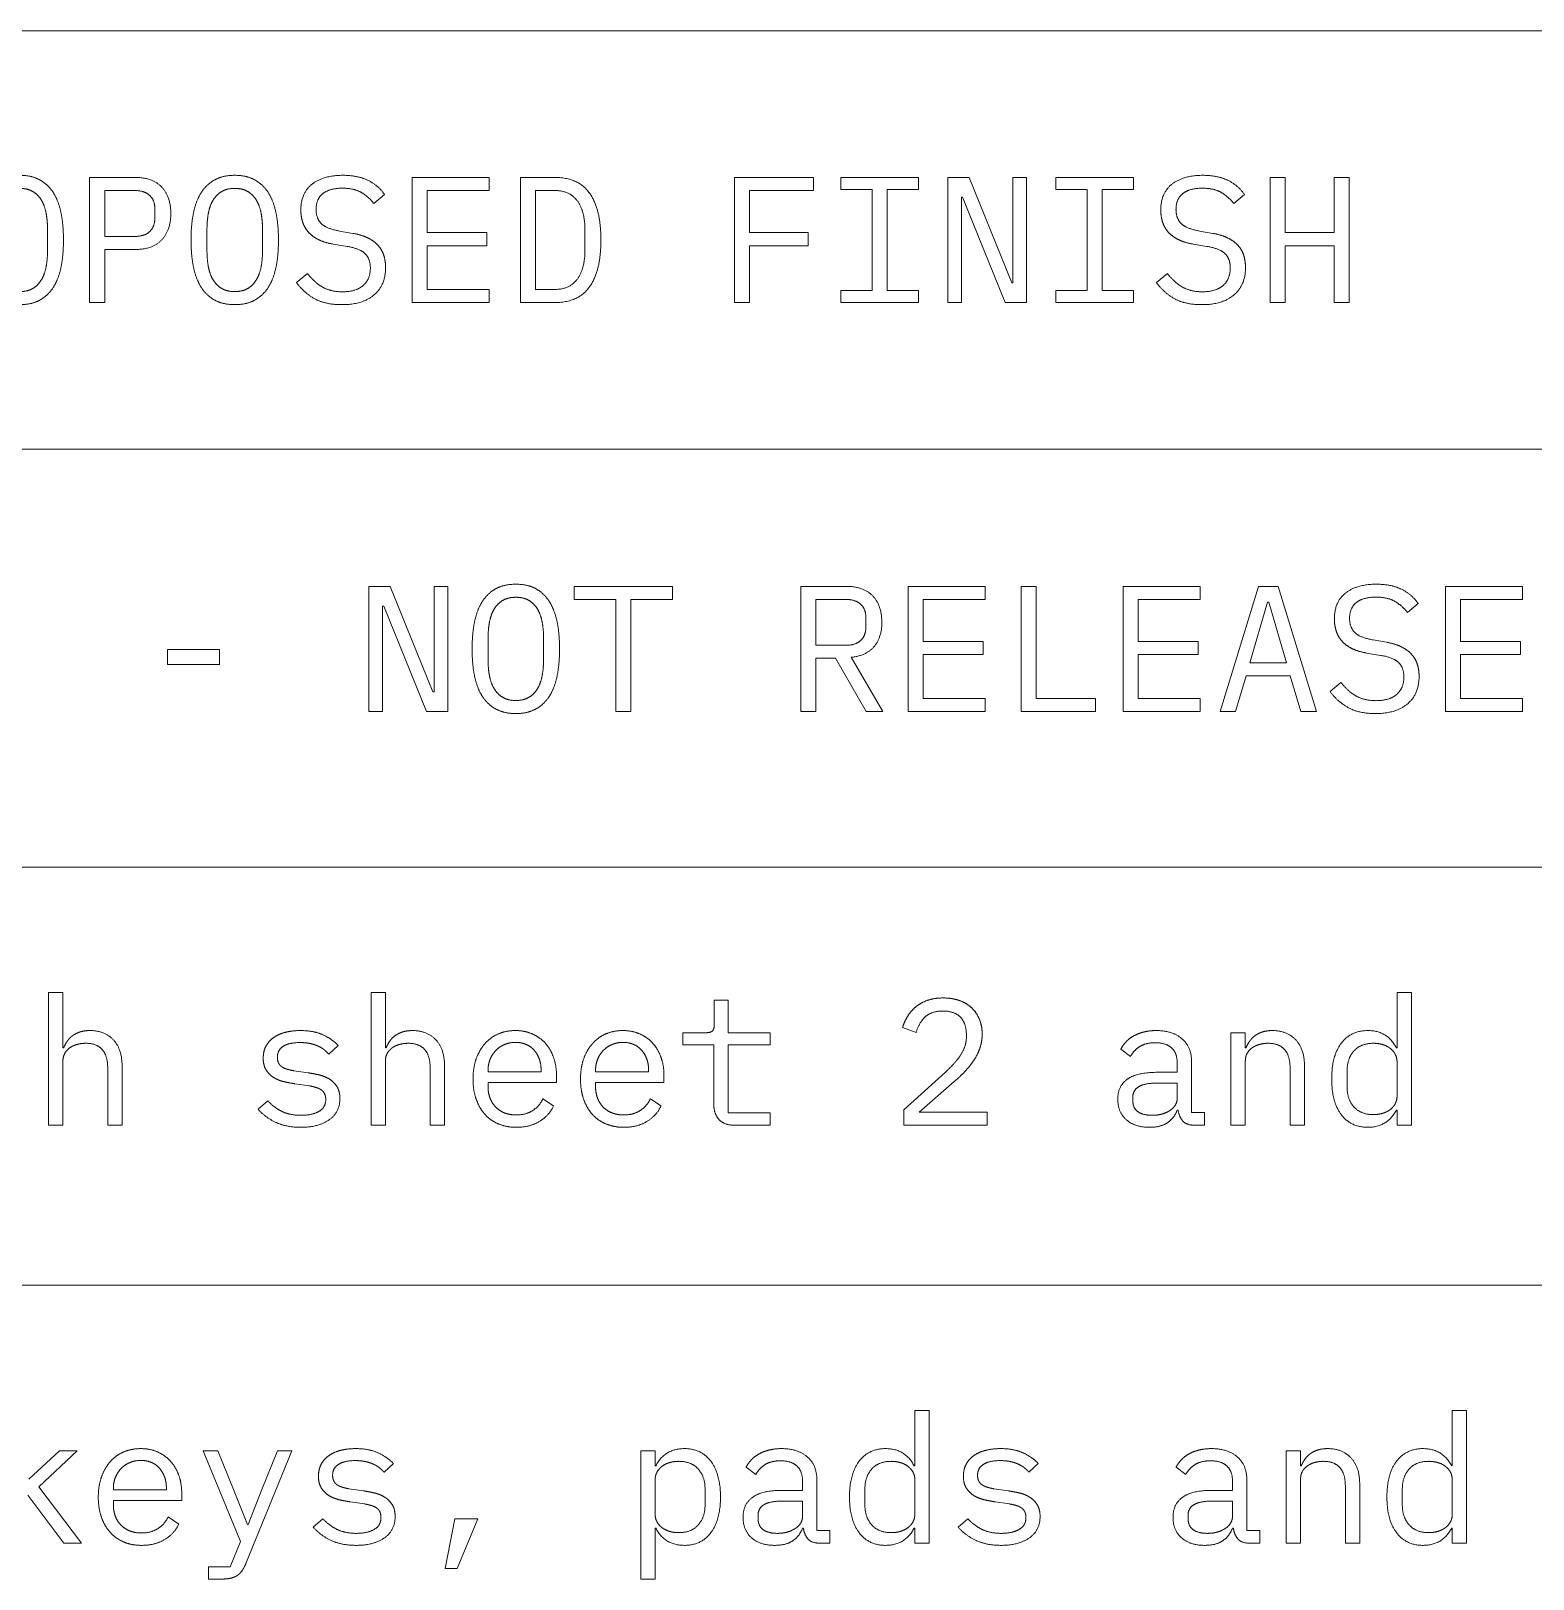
# Model space of a CAD drawing. Header units: millimetres. Extents: x 22 to 584, y 11 to 410.
# Drawn here: x 510.66 to 535.81, y 384.08 to 410 of the extents above; entities that cross this region are included whole.
import ezdxf

# ---------------------------------------------------------------- set-up
doc = ezdxf.new("R2010")
doc.units = ezdxf.units.MM
doc.layers.add('dims', color=7, linetype='Continuous', lineweight=5)

msp = doc.modelspace()

# ---------------------------------------------------------------- linework, layer by layer
at = {"layer": 'dims'}
for p, q in [((436.843, 410), (584, 410)), ((511.644, 407.547), (511.644, 405.453)), ((512.406, 407.547), (511.644, 407.547)), ((517.044, 407.547), (517.044, 405.453)), ((518.334, 407.547), (517.044, 407.547)), ((518.334, 407.328), (518.334, 407.547)), ((518.859, 407.547), (518.859, 405.453)), ((519.444, 407.547), (518.859, 407.547)), ((522.444, 407.547), (522.444, 405.453)), ((523.764, 407.547), (522.444, 407.547)), ((523.764, 407.328), (523.764, 407.547)), ((524.226, 407.547), (524.226, 407.346)), ((525.522, 407.547), (524.226, 407.547)), ((525.522, 407.346), (525.522, 407.547)), ((526.014, 407.547), (526.014, 405.453)), ((526.371, 407.547), (526.014, 407.547)), ((527.085, 405.783), (526.371, 407.547)), ((527.106, 407.547), (527.106, 405.783)), ((527.334, 407.547), (527.106, 407.547)), ((527.334, 405.453), (527.334, 407.547)), ((527.826, 407.547), (527.826, 407.346)), ((529.122, 407.547), (527.826, 407.547)), ((529.122, 407.346), (529.122, 407.547)), ((531.414, 407.547), (531.414, 405.453)), ((531.666, 407.547), (531.414, 407.547)), ((531.666, 406.623), (531.666, 407.547)), ((532.482, 407.547), (532.482, 406.623)), ((532.734, 407.547), (532.482, 407.547)), ((532.734, 405.453), (532.734, 407.547)), ((511.896, 406.56), (511.896, 407.328)), ((511.896, 407.328), (512.4, 407.328)), ((516.405, 407.109), (516.582, 407.262)), ((517.296, 407.328), (518.334, 407.328)), ((517.296, 406.623), (517.296, 407.328)), ((519.111, 407.328), (519.432, 407.328)), ((519.111, 405.672), (519.111, 407.328)), ((522.696, 407.328), (523.764, 407.328)), ((522.696, 406.623), (522.696, 407.328)), ((524.226, 407.346), (524.748, 407.346)), ((524.748, 407.346), (524.748, 405.654)), ((525, 407.346), (525.522, 407.346)), ((525, 405.654), (525, 407.346)), ((527.826, 407.346), (528.348, 407.346)), ((528.348, 407.346), (528.348, 405.654)), ((528.6, 407.346), (529.122, 407.346)), ((528.6, 405.654), (528.6, 407.346)), ((530.805, 407.109), (530.982, 407.262)), ((512.736, 407.022), (512.736, 406.866)), ((526.242, 407.217), (526.263, 407.217)), ((526.242, 405.453), (526.242, 407.217)), ((526.263, 407.217), (526.977, 405.453)), ((510.939, 406.671), (510.939, 406.329)), ((512.4, 406.56), (511.896, 406.56)), ((513.609, 406.329), (513.609, 406.671)), ((514.539, 406.671), (514.539, 406.329)), ((516.054, 406.611), (515.829, 406.65)), ((518.298, 406.623), (517.296, 406.623)), ((518.298, 406.404), (518.298, 406.623)), ((519.939, 406.662), (519.939, 406.338)), ((523.674, 406.623), (522.696, 406.623)), ((523.674, 406.404), (523.674, 406.623)), ((530.454, 406.611), (530.229, 406.65)), ((532.482, 406.623), (531.666, 406.623)), ((511.896, 406.341), (512.406, 406.341)), ((511.896, 405.453), (511.896, 406.341)), ((515.721, 406.431), (515.955, 406.392)), ((517.296, 406.404), (518.298, 406.404)), ((517.296, 405.672), (517.296, 406.404)), ((522.696, 406.404), (523.674, 406.404)), ((522.696, 405.453), (522.696, 406.404)), ((530.121, 406.431), (530.355, 406.392)), ((531.666, 406.404), (532.482, 406.404)), ((531.666, 405.453), (531.666, 406.404)), ((532.482, 406.404), (532.482, 405.453)), ((515.292, 405.936), (515.109, 405.786)), ((527.106, 405.783), (527.085, 405.783)), ((529.692, 405.936), (529.509, 405.786)), ((511.644, 405.453), (511.896, 405.453)), ((517.044, 405.453), (518.334, 405.453)), ((518.334, 405.672), (517.296, 405.672)), ((518.334, 405.453), (518.334, 405.672)), ((518.859, 405.453), (519.444, 405.453)), ((519.432, 405.672), (519.111, 405.672)), ((522.444, 405.453), (522.696, 405.453)), ((524.226, 405.654), (524.226, 405.453)), ((524.748, 405.654), (524.226, 405.654)), ((524.226, 405.453), (525.522, 405.453)), ((525.522, 405.654), (525, 405.654)), ((525.522, 405.453), (525.522, 405.654)), ((526.014, 405.453), (526.242, 405.453)), ((526.977, 405.453), (527.334, 405.453)), ((527.826, 405.654), (527.826, 405.453)), ((528.348, 405.654), (527.826, 405.654)), ((527.826, 405.453), (529.122, 405.453)), ((529.122, 405.654), (528.6, 405.654)), ((529.122, 405.453), (529.122, 405.654)), ((531.414, 405.453), (531.666, 405.453)), ((532.482, 405.453), (532.734, 405.453)), ((436.843, 403), (584, 403)), ((516.321, 400.7), (516.321, 398.606)), ((516.678, 400.7), (516.321, 400.7)), ((517.392, 398.936), (516.678, 400.7)), ((517.413, 400.7), (517.413, 398.936)), ((517.641, 400.7), (517.413, 400.7)), ((517.641, 398.606), (517.641, 400.7)), ((519.756, 400.7), (519.756, 400.481)), ((521.406, 400.7), (519.756, 400.7)), ((521.406, 400.481), (521.406, 400.7)), ((523.551, 400.7), (523.551, 398.606)), ((524.313, 400.7), (523.551, 400.7)), ((525.351, 400.7), (525.351, 398.606)), ((526.641, 400.7), (525.351, 400.7)), ((526.641, 400.481), (526.641, 400.7)), ((527.241, 400.7), (527.241, 398.606)), ((527.493, 400.7), (527.241, 400.7)), ((527.493, 398.825), (527.493, 400.7)), ((528.951, 400.7), (528.951, 398.606)), ((530.241, 400.7), (528.951, 400.7)), ((530.241, 400.481), (530.241, 400.7)), ((531.216, 400.7), (530.574, 398.606)), ((531.549, 400.7), (531.216, 400.7)), ((532.191, 398.606), (531.549, 400.7)), ((534.351, 400.7), (534.351, 398.606)), ((535.641, 400.7), (534.351, 400.7)), ((535.641, 400.481), (535.641, 400.7)), ((516.549, 400.37), (516.57, 400.37)), ((516.549, 398.606), (516.549, 400.37)), ((516.57, 400.37), (517.284, 398.606)), ((519.756, 400.481), (520.455, 400.481)), ((520.455, 400.481), (520.455, 398.606)), ((520.707, 400.481), (521.406, 400.481)), ((520.707, 398.606), (520.707, 400.481)), ((523.803, 400.481), (524.307, 400.481)), ((523.803, 399.713), (523.803, 400.481)), ((525.603, 400.481), (526.641, 400.481)), ((525.603, 399.776), (525.603, 400.481)), ((529.203, 400.481), (530.241, 400.481)), ((529.203, 399.776), (529.203, 400.481)), ((531.072, 399.422), (531.366, 400.433)), ((531.366, 400.433), (531.393, 400.433)), ((531.393, 400.433), (531.687, 399.422)), ((533.712, 400.262), (533.889, 400.415)), ((534.603, 400.481), (535.641, 400.481)), ((534.603, 399.776), (534.603, 400.481)), ((524.643, 400.175), (524.643, 400.019)), ((518.316, 399.482), (518.316, 399.824)), ((519.246, 399.824), (519.246, 399.482)), ((526.605, 399.776), (525.603, 399.776)), ((526.605, 399.557), (526.605, 399.776)), ((530.205, 399.776), (529.203, 399.776)), ((530.205, 399.557), (530.205, 399.776)), ((533.361, 399.764), (533.136, 399.803)), ((535.605, 399.776), (534.603, 399.776)), ((535.605, 399.557), (535.605, 399.776)), ((512.946, 399.644), (512.946, 399.392)), ((513.816, 399.644), (512.946, 399.644)), ((513.816, 399.392), (513.816, 399.644)), ((524.307, 399.713), (523.803, 399.713)), ((523.803, 398.606), (523.803, 399.5)), ((523.803, 399.5), (524.136, 399.5)), ((524.136, 399.5), (524.646, 398.606)), ((524.928, 398.606), (524.394, 399.512)), ((525.603, 399.557), (526.605, 399.557)), ((525.603, 398.825), (525.603, 399.557)), ((529.203, 399.557), (530.205, 399.557)), ((529.203, 398.825), (529.203, 399.557)), ((533.028, 399.584), (533.262, 399.545)), ((534.603, 399.557), (535.605, 399.557)), ((534.603, 398.825), (534.603, 399.557)), ((512.946, 399.392), (513.816, 399.392)), ((530.835, 398.606), (531.012, 399.203)), ((531.012, 399.203), (531.747, 399.203)), ((531.687, 399.422), (531.072, 399.422)), ((531.747, 399.203), (531.924, 398.606)), ((532.599, 399.089), (532.416, 398.939)), ((517.413, 398.936), (517.392, 398.936)), ((526.641, 398.825), (525.603, 398.825)), ((526.641, 398.606), (526.641, 398.825)), ((528.486, 398.825), (527.493, 398.825)), ((528.486, 398.606), (528.486, 398.825)), ((530.241, 398.825), (529.203, 398.825)), ((530.241, 398.606), (530.241, 398.825)), ((535.641, 398.825), (534.603, 398.825)), ((535.641, 398.606), (535.641, 398.825)), ((516.321, 398.606), (516.549, 398.606)), ((517.284, 398.606), (517.641, 398.606)), ((520.455, 398.606), (520.707, 398.606)), ((523.551, 398.606), (523.803, 398.606)), ((524.646, 398.606), (524.928, 398.606)), ((525.351, 398.606), (526.641, 398.606)), ((527.241, 398.606), (528.486, 398.606)), ((528.951, 398.606), (530.241, 398.606)), ((530.574, 398.606), (530.835, 398.606)), ((531.924, 398.606), (532.191, 398.606)), ((534.351, 398.606), (535.641, 398.606)), ((436.843, 396), (584, 396)), ((510.957, 393.898), (510.957, 391.678)), ((511.197, 393.898), (510.957, 393.898)), ((511.197, 392.974), (511.197, 393.898)), ((516.357, 393.898), (516.357, 391.678)), ((516.597, 393.898), (516.357, 393.898)), ((516.597, 392.974), (516.597, 393.898)), ((522.105, 393.772), (522.105, 393.367)), ((522.336, 393.772), (522.105, 393.772)), ((522.336, 393.226), (522.336, 393.772)), ((533.538, 393.898), (533.538, 392.974)), ((533.778, 393.898), (533.538, 393.898)), ((533.778, 391.678), (533.778, 393.898)), ((525.258, 393.316), (525.483, 393.232)), ((515.649, 392.866), (515.805, 393.013)), ((521.58, 393.226), (521.58, 393.022)), ((521.964, 393.226), (521.58, 393.226)), ((521.58, 393.022), (522.096, 393.022)), ((522.096, 393.022), (522.096, 392.032)), ((523.041, 393.226), (522.336, 393.226)), ((522.336, 393.022), (523.041, 393.022)), ((522.336, 391.882), (522.336, 393.022)), ((523.041, 393.022), (523.041, 393.226)), ((526.326, 393.193), (526.326, 393.157)), ((530.757, 393.226), (530.757, 391.678)), ((530.997, 393.226), (530.757, 393.226)), ((530.997, 392.974), (530.997, 393.226)), ((511.209, 392.974), (511.197, 392.974)), ((511.197, 391.678), (511.197, 392.752)), ((516.609, 392.974), (516.597, 392.974)), ((516.597, 391.678), (516.597, 392.752)), ((528.912, 392.95), (529.074, 392.83)), ((530.097, 391.888), (530.097, 392.74)), ((531.009, 392.974), (530.997, 392.974)), ((530.997, 391.678), (530.997, 392.752)), ((533.538, 392.974), (533.526, 392.974)), ((533.538, 392.731), (533.538, 392.173)), ((511.947, 392.629), (511.947, 391.678)), ((512.187, 391.678), (512.187, 392.671)), ((515.304, 392.554), (515.061, 392.59)), ((517.347, 392.629), (517.347, 391.678)), ((517.587, 391.678), (517.587, 392.671)), ((518.316, 392.572), (518.316, 392.593)), ((519.204, 392.572), (518.316, 392.572)), ((519.204, 392.605), (519.204, 392.572)), ((519.462, 392.392), (519.462, 392.506)), ((520.116, 392.572), (520.116, 392.593)), ((521.004, 392.572), (520.116, 392.572)), ((521.004, 392.605), (521.004, 392.572)), ((521.262, 392.392), (521.262, 392.506)), ((525.975, 392.566), (525.276, 391.936)), ((529.857, 392.563), (529.527, 392.563)), ((529.857, 392.716), (529.857, 392.563)), ((531.747, 392.629), (531.747, 391.678)), ((531.987, 391.678), (531.987, 392.671)), ((532.701, 392.32), (532.701, 392.584)), ((515.082, 392.371), (515.325, 392.335)), ((518.316, 392.392), (519.462, 392.392)), ((518.316, 392.32), (518.316, 392.392)), ((520.116, 392.392), (521.262, 392.392)), ((520.116, 392.32), (520.116, 392.392)), ((525.537, 391.897), (526.122, 392.407)), ((529.527, 392.383), (529.857, 392.383)), ((529.857, 392.383), (529.857, 392.128)), ((514.626, 392.086), (514.464, 391.945)), ((519.411, 391.999), (519.234, 392.119)), ((521.211, 391.999), (521.034, 392.119)), ((529.113, 392.086), (529.113, 392.149)), ((523.041, 391.882), (522.336, 391.882)), ((523.041, 391.678), (523.041, 391.882)), ((525.276, 391.936), (525.276, 391.678)), ((526.674, 391.897), (525.537, 391.897)), ((526.674, 391.678), (526.674, 391.897)), ((529.857, 391.93), (529.872, 391.93)), ((530.313, 391.888), (530.097, 391.888)), ((530.313, 391.678), (530.313, 391.888)), ((533.526, 391.93), (533.538, 391.93)), ((533.538, 391.93), (533.538, 391.678)), ((510.957, 391.678), (511.197, 391.678)), ((511.947, 391.678), (512.187, 391.678)), ((516.357, 391.678), (516.597, 391.678)), ((517.347, 391.678), (517.587, 391.678)), ((522.438, 391.678), (523.041, 391.678)), ((525.276, 391.678), (526.674, 391.678)), ((530.148, 391.678), (530.313, 391.678)), ((530.757, 391.678), (530.997, 391.678)), ((531.747, 391.678), (531.987, 391.678)), ((533.538, 391.678), (533.778, 391.678)), ((436.843, 389), (584, 389)), ((525.463, 386.898), (525.463, 385.974)), ((525.703, 386.898), (525.463, 386.898)), ((525.703, 384.678), (525.703, 386.898)), ((534.463, 386.898), (534.463, 385.974)), ((534.703, 386.898), (534.463, 386.898)), ((534.703, 384.678), (534.703, 386.898)), ((511.141, 386.226), (510.625, 385.752)), ((510.793, 385.62), (511.435, 386.226)), ((511.435, 386.226), (511.141, 386.226)), ((513.547, 386.226), (514.171, 384.708)), ((513.793, 386.226), (513.547, 386.226)), ((514.054, 385.578), (513.793, 386.226)), ((514.261, 384.339), (515.029, 386.226)), ((514.789, 386.226), (514.528, 385.578)), ((515.029, 386.226), (514.789, 386.226)), ((516.574, 385.866), (516.73, 386.013)), ((520.873, 386.226), (520.873, 384.078)), ((521.113, 386.226), (520.873, 386.226)), ((521.113, 385.974), (521.113, 386.226)), ((527.374, 385.866), (527.53, 386.013)), ((531.682, 386.226), (531.682, 384.678)), ((531.922, 386.226), (531.682, 386.226)), ((531.922, 385.974), (531.922, 386.226)), ((521.125, 385.974), (521.113, 385.974)), ((521.113, 385.173), (521.113, 385.731)), ((522.637, 385.95), (522.799, 385.83)), ((523.822, 384.888), (523.822, 385.74)), ((525.463, 385.974), (525.451, 385.974)), ((525.463, 385.731), (525.463, 385.173)), ((529.837, 385.95), (529.999, 385.83)), ((531.022, 384.888), (531.022, 385.74)), ((531.934, 385.974), (531.922, 385.974)), ((531.922, 384.678), (531.922, 385.752)), ((534.463, 385.974), (534.451, 385.974)), ((534.463, 385.731), (534.463, 385.173)), ((510.61, 385.482), (511.213, 384.678)), ((511.51, 384.678), (510.793, 385.62)), ((512.041, 385.572), (512.041, 385.593)), ((512.929, 385.572), (512.041, 385.572)), ((512.929, 385.605), (512.929, 385.572)), ((513.187, 385.392), (513.187, 385.506)), ((514.285, 384.99), (514.054, 385.578)), ((514.528, 385.578), (514.297, 384.99)), ((516.229, 385.554), (515.986, 385.59)), ((521.95, 385.584), (521.95, 385.32)), ((523.582, 385.563), (523.252, 385.563)), ((523.582, 385.716), (523.582, 385.563)), ((524.626, 385.32), (524.626, 385.584)), ((527.029, 385.554), (526.786, 385.59)), ((530.782, 385.563), (530.452, 385.563)), ((530.782, 385.716), (530.782, 385.563)), ((532.672, 385.629), (532.672, 384.678)), ((532.912, 384.678), (532.912, 385.671)), ((533.626, 385.32), (533.626, 385.584)), ((512.041, 385.392), (513.187, 385.392)), ((512.041, 385.32), (512.041, 385.392)), ((516.007, 385.371), (516.25, 385.335)), ((523.252, 385.383), (523.582, 385.383)), ((523.582, 385.383), (523.582, 385.128)), ((526.807, 385.371), (527.05, 385.335)), ((530.452, 385.383), (530.782, 385.383)), ((530.782, 385.383), (530.782, 385.128)), ((513.136, 384.999), (512.959, 385.119)), ((514.297, 384.99), (514.285, 384.99)), ((515.551, 385.086), (515.389, 384.945)), ((517.759, 385.086), (517.6, 384.255)), ((518.146, 385.086), (517.759, 385.086)), ((517.801, 384.255), (518.146, 385.086)), ((522.838, 385.086), (522.838, 385.149)), ((526.351, 385.086), (526.189, 384.945)), ((530.038, 385.086), (530.038, 385.149)), ((514.171, 384.708), (513.997, 384.282)), ((521.113, 384.93), (521.125, 384.93)), ((521.113, 384.078), (521.113, 384.93)), ((523.582, 384.93), (523.597, 384.93)), ((524.038, 384.888), (523.822, 384.888)), ((524.038, 384.678), (524.038, 384.888)), ((525.451, 384.93), (525.463, 384.93)), ((525.463, 384.93), (525.463, 384.678)), ((530.782, 384.93), (530.797, 384.93)), ((531.238, 384.888), (531.022, 384.888)), ((531.238, 384.678), (531.238, 384.888)), ((534.451, 384.93), (534.463, 384.93)), ((534.463, 384.93), (534.463, 384.678)), ((511.213, 384.678), (511.51, 384.678)), ((523.873, 384.678), (524.038, 384.678)), ((525.463, 384.678), (525.703, 384.678)), ((531.073, 384.678), (531.238, 384.678)), ((531.682, 384.678), (531.922, 384.678)), ((532.672, 384.678), (532.912, 384.678)), ((534.463, 384.678), (534.703, 384.678)), ((513.637, 384.282), (513.637, 384.078)), ((513.997, 384.282), (513.637, 384.282)), ((517.6, 384.255), (517.801, 384.255)), ((513.637, 384.078), (513.865, 384.078)), ((520.873, 384.078), (521.113, 384.078))]:
    msp.add_line(p, q, dxfattribs=at)
for points in [[(510.474, 407.583), (510.666, 407.583), (510.804, 407.509)], [(510.804, 407.509), (510.942, 407.436), (511.032, 407.298)], [(512.406, 407.547), (512.697, 407.547), (512.85, 407.388)], [(513.516, 407.298), (513.606, 407.436), (513.744, 407.509)], [(513.744, 407.509), (513.882, 407.583), (514.074, 407.583)], [(514.074, 407.583), (514.266, 407.583), (514.404, 407.509)], [(514.404, 407.509), (514.542, 407.436), (514.632, 407.298)], [(515.37, 407.436), (515.559, 407.583), (515.88, 407.583)], [(515.88, 407.583), (516.132, 407.583), (516.304, 407.499)], [(516.304, 407.499), (516.477, 407.415), (516.582, 407.262)], [(519.444, 407.547), (519.828, 407.547), (520.017, 407.283)], [(529.77, 407.436), (529.959, 407.583), (530.28, 407.583)], [(530.28, 407.583), (530.532, 407.583), (530.704, 407.499)], [(530.704, 407.499), (530.877, 407.415), (530.982, 407.262)], [(510.687, 407.314), (510.6, 407.364), (510.474, 407.364)], [(510.831, 407.175), (510.774, 407.265), (510.687, 407.314)], [(511.032, 407.298), (511.122, 407.16), (511.164, 406.958)], [(512.647, 407.248), (512.559, 407.328), (512.4, 407.328)], [(512.736, 407.022), (512.736, 407.169), (512.647, 407.248)], [(512.85, 407.388), (513.003, 407.229), (513.003, 406.944)], [(513.384, 406.958), (513.426, 407.16), (513.516, 407.298)], [(513.861, 407.314), (513.774, 407.265), (513.717, 407.175)], [(514.074, 407.364), (513.948, 407.364), (513.861, 407.314)], [(514.287, 407.314), (514.2, 407.364), (514.074, 407.364)], [(514.431, 407.175), (514.374, 407.265), (514.287, 407.314)], [(514.632, 407.298), (514.722, 407.16), (514.764, 406.958)], [(515.181, 407.001), (515.181, 407.289), (515.37, 407.436)], [(515.55, 407.277), (515.436, 407.187), (515.436, 407.007)], [(515.877, 407.367), (515.664, 407.367), (515.55, 407.277)], [(516.195, 407.295), (516.072, 407.367), (515.877, 407.367)], [(516.405, 407.109), (516.318, 407.223), (516.195, 407.295)], [(519.811, 407.154), (519.684, 407.328), (519.432, 407.328)], [(520.017, 407.283), (520.206, 407.019), (520.206, 406.5)], [(529.581, 407.001), (529.581, 407.289), (529.77, 407.436)], [(529.95, 407.277), (529.836, 407.187), (529.836, 407.007)], [(530.277, 407.367), (530.064, 407.367), (529.95, 407.277)], [(530.595, 407.295), (530.472, 407.367), (530.277, 407.367)], [(530.805, 407.109), (530.718, 407.223), (530.595, 407.295)], [(510.914, 406.956), (510.888, 407.085), (510.831, 407.175)], [(513.717, 407.175), (513.66, 407.085), (513.634, 406.956)], [(514.514, 406.956), (514.488, 407.085), (514.431, 407.175)], [(515.208, 406.81), (515.181, 406.902), (515.181, 407.001)], [(515.436, 407.007), (515.436, 406.866), (515.521, 406.777)], [(519.939, 406.662), (519.939, 406.98), (519.811, 407.154)], [(529.608, 406.81), (529.581, 406.902), (529.581, 407.001)], [(529.836, 407.007), (529.836, 406.866), (529.921, 406.777)], [(510.939, 406.671), (510.939, 406.827), (510.914, 406.956)], [(511.164, 406.958), (511.206, 406.755), (511.206, 406.5)], [(512.647, 406.639), (512.736, 406.719), (512.736, 406.866)], [(513.003, 406.944), (513.003, 406.659), (512.85, 406.5)], [(513.342, 406.5), (513.342, 406.755), (513.384, 406.958)], [(513.634, 406.956), (513.609, 406.827), (513.609, 406.671)], [(514.539, 406.671), (514.539, 406.827), (514.514, 406.956)], [(514.764, 406.958), (514.806, 406.755), (514.806, 406.5)], [(515.298, 406.642), (515.235, 406.719), (515.208, 406.81)], [(515.521, 406.777), (515.607, 406.689), (515.829, 406.65)], [(529.698, 406.642), (529.635, 406.719), (529.608, 406.81)], [(529.921, 406.777), (530.007, 406.689), (530.229, 406.65)], [(511.206, 406.5), (511.206, 406.242), (511.164, 406.041)], [(512.4, 406.56), (512.559, 406.56), (512.647, 406.639)], [(512.85, 406.5), (512.697, 406.341), (512.406, 406.341)], [(513.384, 406.041), (513.342, 406.242), (513.342, 406.5)], [(514.806, 406.5), (514.806, 406.242), (514.764, 406.041)], [(515.465, 406.512), (515.361, 406.566), (515.298, 406.642)], [(515.721, 406.431), (515.568, 406.458), (515.465, 406.512)], [(516.054, 406.611), (516.207, 406.584), (516.312, 406.53)], [(516.312, 406.53), (516.417, 406.476), (516.481, 406.401)], [(520.206, 406.5), (520.206, 405.981), (520.017, 405.717)], [(529.865, 406.512), (529.761, 406.566), (529.698, 406.642)], [(530.121, 406.431), (529.968, 406.458), (529.865, 406.512)], [(530.454, 406.611), (530.607, 406.584), (530.712, 406.53)], [(530.712, 406.53), (530.817, 406.476), (530.881, 406.401)], [(510.914, 406.043), (510.939, 406.17), (510.939, 406.329)], [(513.609, 406.329), (513.609, 406.17), (513.634, 406.043)], [(514.514, 406.043), (514.539, 406.17), (514.539, 406.329)], [(516.258, 406.27), (516.171, 406.356), (515.955, 406.392)], [(516.345, 406.032), (516.345, 406.185), (516.258, 406.27)], [(516.481, 406.401), (516.546, 406.326), (516.573, 406.233)], [(516.573, 406.233), (516.6, 406.14), (516.6, 406.038)], [(519.811, 405.846), (519.939, 406.02), (519.939, 406.338)], [(530.658, 406.27), (530.571, 406.356), (530.355, 406.392)], [(530.745, 406.032), (530.745, 406.185), (530.658, 406.27)], [(530.881, 406.401), (530.946, 406.326), (530.973, 406.233)], [(530.973, 406.233), (531, 406.14), (531, 406.038)], [(510.831, 405.825), (510.888, 405.915), (510.914, 406.043)], [(511.164, 406.041), (511.122, 405.84), (511.032, 405.702)], [(513.516, 405.702), (513.426, 405.84), (513.384, 406.041)], [(513.634, 406.043), (513.66, 405.915), (513.717, 405.825)], [(514.431, 405.825), (514.488, 405.915), (514.514, 406.043)], [(514.764, 406.041), (514.722, 405.84), (514.632, 405.702)], [(516.225, 405.738), (516.345, 405.843), (516.345, 406.032)], [(516.6, 406.038), (516.6, 405.747), (516.409, 405.582)], [(530.625, 405.738), (530.745, 405.843), (530.745, 406.032)], [(531, 406.038), (531, 405.747), (530.809, 405.582)], [(510.474, 405.636), (510.6, 405.636), (510.687, 405.685)], [(510.687, 405.685), (510.774, 405.735), (510.831, 405.825)], [(511.032, 405.702), (510.942, 405.564), (510.804, 405.49)], [(513.744, 405.49), (513.606, 405.564), (513.516, 405.702)], [(513.717, 405.825), (513.774, 405.735), (513.861, 405.685)], [(513.861, 405.685), (513.948, 405.636), (514.074, 405.636)], [(514.074, 405.636), (514.2, 405.636), (514.287, 405.685)], [(514.287, 405.685), (514.374, 405.735), (514.431, 405.825)], [(514.632, 405.702), (514.542, 405.564), (514.404, 405.49)], [(515.406, 405.52), (515.226, 405.624), (515.109, 405.786)], [(515.292, 405.936), (515.415, 405.783), (515.551, 405.708)], [(515.551, 405.708), (515.688, 405.633), (515.877, 405.633)], [(515.877, 405.633), (516.105, 405.633), (516.225, 405.738)], [(519.432, 405.672), (519.684, 405.672), (519.811, 405.846)], [(520.017, 405.717), (519.828, 405.453), (519.444, 405.453)], [(529.806, 405.52), (529.626, 405.624), (529.509, 405.786)], [(529.692, 405.936), (529.815, 405.783), (529.951, 405.708)], [(529.951, 405.708), (530.088, 405.633), (530.277, 405.633)], [(530.277, 405.633), (530.505, 405.633), (530.625, 405.738)], [(510.804, 405.49), (510.666, 405.417), (510.474, 405.417)], [(514.074, 405.417), (513.882, 405.417), (513.744, 405.49)], [(514.404, 405.49), (514.266, 405.417), (514.074, 405.417)], [(515.868, 405.417), (515.586, 405.417), (515.406, 405.52)], [(516.409, 405.582), (516.219, 405.417), (515.868, 405.417)], [(530.268, 405.417), (529.986, 405.417), (529.806, 405.52)], [(530.809, 405.582), (530.619, 405.417), (530.268, 405.417)], [(518.223, 400.451), (518.313, 400.589), (518.451, 400.663)], [(518.451, 400.663), (518.589, 400.736), (518.781, 400.736)], [(518.781, 400.517), (518.655, 400.517), (518.568, 400.468)], [(518.781, 400.736), (518.973, 400.736), (519.111, 400.663)], [(518.994, 400.468), (518.907, 400.517), (518.781, 400.517)], [(519.111, 400.663), (519.249, 400.589), (519.339, 400.451)], [(524.313, 400.7), (524.604, 400.7), (524.757, 400.541)], [(524.757, 400.541), (524.91, 400.382), (524.91, 400.097)], [(532.488, 400.154), (532.488, 400.442), (532.677, 400.589)], [(532.677, 400.589), (532.866, 400.736), (533.187, 400.736)], [(533.184, 400.52), (532.971, 400.52), (532.857, 400.43)], [(533.502, 400.448), (533.379, 400.52), (533.184, 400.52)], [(533.187, 400.736), (533.439, 400.736), (533.611, 400.652)], [(533.611, 400.652), (533.784, 400.568), (533.889, 400.415)], [(518.091, 400.111), (518.133, 400.313), (518.223, 400.451)], [(518.424, 400.328), (518.367, 400.238), (518.341, 400.109)], [(518.568, 400.468), (518.481, 400.418), (518.424, 400.328)], [(519.138, 400.328), (519.081, 400.418), (518.994, 400.468)], [(519.22, 400.109), (519.195, 400.238), (519.138, 400.328)], [(519.339, 400.451), (519.429, 400.313), (519.471, 400.111)], [(524.554, 400.401), (524.466, 400.481), (524.307, 400.481)], [(524.643, 400.175), (524.643, 400.322), (524.554, 400.401)], [(532.857, 400.43), (532.743, 400.34), (532.743, 400.16)], [(533.712, 400.262), (533.625, 400.376), (533.502, 400.448)], [(518.049, 399.653), (518.049, 399.908), (518.091, 400.111)], [(518.341, 400.109), (518.316, 399.98), (518.316, 399.824)], [(519.246, 399.824), (519.246, 399.98), (519.22, 400.109)], [(519.471, 400.111), (519.513, 399.908), (519.513, 399.653)], [(524.554, 399.793), (524.643, 399.872), (524.643, 400.019)], [(524.91, 400.097), (524.91, 399.842), (524.778, 399.689)], [(532.515, 399.964), (532.488, 400.055), (532.488, 400.154)], [(532.743, 400.16), (532.743, 400.019), (532.828, 399.93)], [(524.307, 399.713), (524.466, 399.713), (524.554, 399.793)], [(532.605, 399.795), (532.542, 399.872), (532.515, 399.964)], [(532.771, 399.665), (532.668, 399.719), (532.605, 399.795)], [(532.828, 399.93), (532.914, 399.842), (533.136, 399.803)], [(533.361, 399.764), (533.514, 399.737), (533.619, 399.683)], [(518.091, 399.194), (518.049, 399.395), (518.049, 399.653)], [(518.316, 399.482), (518.316, 399.323), (518.341, 399.196)], [(519.22, 399.196), (519.246, 399.323), (519.246, 399.482)], [(519.513, 399.653), (519.513, 399.395), (519.471, 399.194)], [(524.778, 399.689), (524.646, 399.536), (524.394, 399.512)], [(533.028, 399.584), (532.875, 399.611), (532.771, 399.665)], [(533.565, 399.424), (533.478, 399.509), (533.262, 399.545)], [(533.619, 399.683), (533.724, 399.629), (533.788, 399.554)], [(533.788, 399.554), (533.853, 399.479), (533.88, 399.386)], [(533.652, 399.185), (533.652, 399.338), (533.565, 399.424)], [(533.88, 399.386), (533.907, 399.293), (533.907, 399.191)], [(518.223, 398.855), (518.133, 398.993), (518.091, 399.194)], [(518.341, 399.196), (518.367, 399.068), (518.424, 398.978)], [(518.424, 398.978), (518.481, 398.888), (518.568, 398.839)], [(518.994, 398.839), (519.081, 398.888), (519.138, 398.978)], [(519.138, 398.978), (519.195, 399.068), (519.22, 399.196)], [(519.471, 399.194), (519.429, 398.993), (519.339, 398.855)], [(532.599, 399.089), (532.722, 398.936), (532.858, 398.861)], [(533.532, 398.891), (533.652, 398.996), (533.652, 399.185)], [(533.907, 399.191), (533.907, 398.9), (533.716, 398.735)], [(518.451, 398.644), (518.313, 398.717), (518.223, 398.855)], [(518.568, 398.839), (518.655, 398.789), (518.781, 398.789)], [(518.781, 398.789), (518.907, 398.789), (518.994, 398.839)], [(519.339, 398.855), (519.249, 398.717), (519.111, 398.644)], [(532.713, 398.674), (532.533, 398.777), (532.416, 398.939)], [(532.858, 398.861), (532.995, 398.786), (533.184, 398.786)], [(533.716, 398.735), (533.526, 398.57), (533.175, 398.57)], [(533.184, 398.786), (533.412, 398.786), (533.532, 398.891)], [(518.781, 398.57), (518.589, 398.57), (518.451, 398.644)], [(519.111, 398.644), (518.973, 398.57), (518.781, 398.57)], [(533.175, 398.57), (532.893, 398.57), (532.713, 398.674)], [(525.474, 393.655), (525.555, 393.724), (525.67, 393.766)], [(525.67, 393.766), (525.786, 393.808), (525.939, 393.808)], [(525.939, 393.808), (526.095, 393.808), (526.216, 393.763)], [(526.216, 393.763), (526.338, 393.718), (526.42, 393.637)], [(525.258, 393.316), (525.288, 393.409), (525.34, 393.497)], [(525.34, 393.497), (525.393, 393.586), (525.474, 393.655)], [(525.933, 393.589), (525.741, 393.589), (525.637, 393.491)], [(526.227, 393.485), (526.128, 393.589), (525.933, 393.589)], [(526.42, 393.637), (526.503, 393.556), (526.546, 393.445)], [(511.357, 393.175), (511.41, 393.214), (511.482, 393.238)], [(511.482, 393.238), (511.554, 393.262), (511.65, 393.262)], [(511.65, 393.262), (511.893, 393.262), (512.04, 393.108)], [(514.926, 393.234), (515.04, 393.262), (515.175, 393.262)], [(515.175, 393.262), (515.385, 393.262), (515.539, 393.196)], [(516.757, 393.175), (516.81, 393.214), (516.882, 393.238)], [(516.882, 393.238), (516.954, 393.262), (517.05, 393.262)], [(517.05, 393.262), (517.293, 393.262), (517.44, 393.108)], [(518.485, 393.205), (518.616, 393.262), (518.775, 393.262)], [(518.775, 393.262), (518.931, 393.262), (519.058, 393.205)], [(520.285, 393.205), (520.416, 393.262), (520.575, 393.262)], [(520.575, 393.262), (520.731, 393.262), (520.858, 393.205)], [(521.964, 393.226), (522.042, 393.226), (522.074, 393.257)], [(522.074, 393.257), (522.105, 393.289), (522.105, 393.367)], [(525.637, 393.491), (525.534, 393.394), (525.483, 393.232)], [(526.326, 393.193), (526.326, 393.382), (526.227, 393.485)], [(526.546, 393.445), (526.59, 393.334), (526.59, 393.202)], [(529.29, 393.236), (529.386, 393.262), (529.503, 393.262)], [(529.503, 393.262), (529.776, 393.262), (529.936, 393.124)], [(531.157, 393.175), (531.21, 393.214), (531.282, 393.238)], [(531.282, 393.238), (531.354, 393.262), (531.45, 393.262)], [(531.45, 393.262), (531.693, 393.262), (531.84, 393.108)], [(532.603, 393.049), (532.764, 393.262), (533.049, 393.262)], [(533.049, 393.262), (533.376, 393.262), (533.526, 392.974)], [(511.209, 392.974), (511.233, 393.031), (511.269, 393.083)], [(511.269, 393.083), (511.305, 393.136), (511.357, 393.175)], [(511.44, 393.031), (511.371, 393.013), (511.317, 392.977)], [(511.581, 393.049), (511.509, 393.049), (511.44, 393.031)], [(511.854, 392.945), (511.761, 393.049), (511.581, 393.049)], [(512.04, 393.108), (512.187, 392.953), (512.187, 392.671)], [(514.551, 392.8), (514.551, 392.917), (514.597, 393.002)], [(514.597, 393.002), (514.644, 393.088), (514.728, 393.146)], [(514.728, 393.146), (514.812, 393.205), (514.926, 393.234)], [(514.885, 392.998), (514.788, 392.935), (514.788, 392.815)], [(515.166, 393.061), (514.983, 393.061), (514.885, 392.998)], [(515.346, 393.043), (515.268, 393.061), (515.166, 393.061)], [(515.482, 392.996), (515.424, 393.025), (515.346, 393.043)], [(515.581, 392.933), (515.541, 392.968), (515.482, 392.996)], [(515.539, 393.196), (515.694, 393.13), (515.805, 393.013)], [(516.609, 392.974), (516.633, 393.031), (516.669, 393.083)], [(516.669, 393.083), (516.705, 393.136), (516.757, 393.175)], [(516.84, 393.031), (516.771, 393.013), (516.717, 392.977)], [(516.981, 393.049), (516.909, 393.049), (516.84, 393.031)], [(517.254, 392.945), (517.161, 393.049), (516.981, 393.049)], [(517.44, 393.108), (517.587, 392.953), (517.587, 392.671)], [(518.116, 392.785), (518.169, 392.935), (518.262, 393.041)], [(518.262, 393.041), (518.355, 393.148), (518.485, 393.205)], [(518.592, 393.028), (518.508, 392.992), (518.446, 392.929)], [(518.775, 393.064), (518.676, 393.064), (518.592, 393.028)], [(518.95, 393.031), (518.871, 393.064), (518.775, 393.064)], [(519.085, 392.936), (519.03, 392.998), (518.95, 393.031)], [(519.058, 393.205), (519.186, 393.148), (519.276, 393.048)], [(519.276, 393.048), (519.366, 392.947), (519.414, 392.809)], [(519.916, 392.785), (519.969, 392.935), (520.062, 393.041)], [(520.062, 393.041), (520.155, 393.148), (520.285, 393.205)], [(520.392, 393.028), (520.308, 392.992), (520.246, 392.929)], [(520.575, 393.064), (520.476, 393.064), (520.392, 393.028)], [(520.75, 393.031), (520.671, 393.064), (520.575, 393.064)], [(520.885, 392.936), (520.83, 392.998), (520.75, 393.031)], [(520.858, 393.205), (520.986, 393.148), (521.076, 393.048)], [(521.076, 393.048), (521.166, 392.947), (521.214, 392.809)], [(526.227, 392.849), (526.326, 392.995), (526.326, 393.157)], [(526.59, 393.202), (526.59, 393.082), (526.555, 392.977)], [(528.912, 392.95), (528.942, 393.01), (528.993, 393.067)], [(528.993, 393.067), (529.044, 393.124), (529.119, 393.167)], [(529.233, 392.996), (529.134, 392.935), (529.074, 392.83)], [(529.119, 393.167), (529.194, 393.211), (529.29, 393.236)], [(529.488, 393.058), (529.332, 393.058), (529.233, 392.996)], [(529.761, 392.973), (529.665, 393.058), (529.488, 393.058)], [(529.936, 393.124), (530.097, 392.986), (530.097, 392.74)], [(531.009, 392.974), (531.033, 393.031), (531.069, 393.083)], [(531.069, 393.083), (531.105, 393.136), (531.157, 393.175)], [(531.24, 393.031), (531.171, 393.013), (531.117, 392.977)], [(531.381, 393.049), (531.309, 393.049), (531.24, 393.031)], [(531.654, 392.945), (531.561, 393.049), (531.381, 393.049)], [(531.84, 393.108), (531.987, 392.953), (531.987, 392.671)], [(532.443, 392.452), (532.443, 392.836), (532.603, 393.049)], [(533.142, 393.049), (532.932, 393.049), (532.816, 392.921)], [(533.295, 393.028), (533.223, 393.049), (533.142, 393.049)], [(533.421, 392.966), (533.367, 393.007), (533.295, 393.028)], [(511.23, 392.884), (511.197, 392.827), (511.197, 392.752)], [(511.317, 392.977), (511.263, 392.941), (511.23, 392.884)], [(511.947, 392.629), (511.947, 392.842), (511.854, 392.945)], [(514.603, 392.596), (514.551, 392.674), (514.551, 392.8)], [(514.788, 392.815), (514.788, 392.755), (514.81, 392.714)], [(515.649, 392.866), (515.622, 392.899), (515.581, 392.933)], [(516.63, 392.884), (516.597, 392.827), (516.597, 392.752)], [(516.717, 392.977), (516.663, 392.941), (516.63, 392.884)], [(517.347, 392.629), (517.347, 392.842), (517.254, 392.945)], [(518.064, 392.449), (518.064, 392.635), (518.116, 392.785)], [(518.35, 392.78), (518.316, 392.695), (518.316, 392.593)], [(518.446, 392.929), (518.385, 392.866), (518.35, 392.78)], [(519.172, 392.791), (519.141, 392.875), (519.085, 392.936)], [(519.204, 392.605), (519.204, 392.707), (519.172, 392.791)], [(519.414, 392.809), (519.462, 392.671), (519.462, 392.506)], [(519.864, 392.449), (519.864, 392.635), (519.916, 392.785)], [(520.15, 392.78), (520.116, 392.695), (520.116, 392.593)], [(520.246, 392.929), (520.185, 392.866), (520.15, 392.78)], [(520.972, 392.791), (520.941, 392.875), (520.885, 392.936)], [(521.004, 392.605), (521.004, 392.707), (520.972, 392.791)], [(521.214, 392.809), (521.262, 392.671), (521.262, 392.506)], [(525.975, 392.566), (526.128, 392.704), (526.227, 392.849)], [(526.459, 392.776), (526.398, 392.68), (526.312, 392.589)], [(526.555, 392.977), (526.521, 392.872), (526.459, 392.776)], [(529.857, 392.716), (529.857, 392.887), (529.761, 392.973)], [(531.03, 392.884), (530.997, 392.827), (530.997, 392.752)], [(531.117, 392.977), (531.063, 392.941), (531.03, 392.884)], [(531.747, 392.629), (531.747, 392.842), (531.654, 392.945)], [(532.816, 392.921), (532.701, 392.794), (532.701, 392.584)], [(533.506, 392.867), (533.475, 392.926), (533.421, 392.966)], [(533.538, 392.731), (533.538, 392.809), (533.506, 392.867)], [(514.734, 392.471), (514.656, 392.518), (514.603, 392.596)], [(514.906, 392.404), (514.812, 392.425), (514.734, 392.471)], [(514.81, 392.714), (514.833, 392.674), (514.872, 392.65)], [(514.872, 392.65), (514.911, 392.626), (514.96, 392.612)], [(514.96, 392.612), (515.01, 392.599), (515.061, 392.59)], [(515.304, 392.554), (515.388, 392.542), (515.481, 392.521)], [(515.481, 392.521), (515.574, 392.5), (515.652, 392.454)], [(526.312, 392.589), (526.227, 392.497), (526.122, 392.407)], [(529.018, 392.446), (529.176, 392.563), (529.527, 392.563)], [(515.082, 392.371), (515.001, 392.383), (514.906, 392.404)], [(515.427, 392.312), (515.379, 392.326), (515.325, 392.335)], [(515.514, 392.275), (515.475, 392.299), (515.427, 392.312)], [(515.575, 392.21), (515.553, 392.251), (515.514, 392.275)], [(515.598, 392.11), (515.598, 392.17), (515.575, 392.21)], [(515.652, 392.454), (515.73, 392.407), (515.782, 392.329)], [(515.782, 392.329), (515.835, 392.251), (515.835, 392.125)], [(518.115, 392.117), (518.064, 392.266), (518.064, 392.449)], [(518.316, 392.32), (518.316, 392.218), (518.349, 392.131)], [(519.915, 392.117), (519.864, 392.266), (519.864, 392.449)], [(520.116, 392.32), (520.116, 392.218), (520.149, 392.131)], [(528.861, 392.113), (528.861, 392.329), (529.018, 392.446)], [(529.212, 392.323), (529.113, 392.263), (529.113, 392.149)], [(529.527, 392.383), (529.311, 392.383), (529.212, 392.323)], [(532.603, 391.855), (532.443, 392.068), (532.443, 392.452)], [(532.701, 392.32), (532.701, 392.11), (532.816, 391.983)], [(514.762, 391.725), (514.587, 391.807), (514.464, 391.945)], [(514.626, 392.086), (514.737, 391.969), (514.869, 391.906)], [(515.482, 391.908), (515.598, 391.972), (515.598, 392.11)], [(515.835, 392.125), (515.835, 391.894), (515.656, 391.768)], [(518.26, 391.862), (518.166, 391.969), (518.115, 392.117)], [(518.349, 392.131), (518.382, 392.044), (518.444, 391.981)], [(518.444, 391.981), (518.505, 391.918), (518.594, 391.883)], [(519.06, 391.921), (519.174, 391.993), (519.234, 392.119)], [(519.411, 391.999), (519.342, 391.843), (519.181, 391.743)], [(520.06, 391.862), (519.966, 391.969), (519.915, 392.117)], [(520.149, 392.131), (520.182, 392.044), (520.244, 391.981)], [(520.244, 391.981), (520.305, 391.918), (520.394, 391.883)], [(520.86, 391.921), (520.974, 391.993), (521.034, 392.119)], [(521.211, 391.999), (521.142, 391.843), (520.981, 391.743)], [(522.178, 391.777), (522.096, 391.876), (522.096, 392.032)], [(529.005, 391.768), (528.861, 391.894), (528.861, 392.113)], [(529.113, 392.086), (529.113, 391.966), (529.198, 391.904)], [(529.737, 391.925), (529.794, 391.963), (529.825, 392.015)], [(529.825, 392.015), (529.857, 392.068), (529.857, 392.128)], [(532.816, 391.983), (532.932, 391.855), (533.142, 391.855)], [(533.421, 391.938), (533.475, 391.978), (533.506, 392.036)], [(533.506, 392.036), (533.538, 392.095), (533.538, 392.173)], [(515.181, 391.642), (514.938, 391.642), (514.762, 391.725)], [(514.869, 391.906), (515.001, 391.843), (515.187, 391.843)], [(515.656, 391.768), (515.478, 391.642), (515.181, 391.642)], [(515.187, 391.843), (515.367, 391.843), (515.482, 391.908)], [(518.489, 391.699), (518.355, 391.756), (518.26, 391.862)], [(518.79, 391.642), (518.622, 391.642), (518.489, 391.699)], [(518.594, 391.883), (518.682, 391.849), (518.79, 391.849)], [(518.79, 391.849), (518.946, 391.849), (519.06, 391.921)], [(519.181, 391.743), (519.021, 391.642), (518.79, 391.642)], [(520.289, 391.699), (520.155, 391.756), (520.06, 391.862)], [(520.59, 391.642), (520.422, 391.642), (520.289, 391.699)], [(520.394, 391.883), (520.482, 391.849), (520.59, 391.849)], [(520.59, 391.849), (520.746, 391.849), (520.86, 391.921)], [(520.981, 391.743), (520.821, 391.642), (520.59, 391.642)], [(522.438, 391.678), (522.261, 391.678), (522.178, 391.777)], [(529.392, 391.642), (529.149, 391.642), (529.005, 391.768)], [(529.198, 391.904), (529.284, 391.843), (529.434, 391.843)], [(529.693, 391.719), (529.581, 391.642), (529.392, 391.642)], [(529.434, 391.843), (529.527, 391.843), (529.604, 391.865)], [(529.604, 391.865), (529.68, 391.888), (529.737, 391.925)], [(529.857, 391.93), (529.806, 391.795), (529.693, 391.719)], [(529.947, 391.75), (529.887, 391.822), (529.872, 391.93)], [(530.148, 391.678), (530.007, 391.678), (529.947, 391.75)], [(533.049, 391.642), (532.764, 391.642), (532.603, 391.855)], [(533.526, 391.93), (533.376, 391.642), (533.049, 391.642)], [(533.142, 391.855), (533.223, 391.855), (533.295, 391.876)], [(533.295, 391.876), (533.367, 391.897), (533.421, 391.938)], [(512.211, 386.205), (512.341, 386.262), (512.5, 386.262)], [(512.5, 386.262), (512.656, 386.262), (512.784, 386.205)], [(515.851, 386.234), (515.965, 386.262), (516.1, 386.262)], [(516.1, 386.262), (516.31, 386.262), (516.465, 386.196)], [(521.125, 385.974), (521.275, 386.262), (521.602, 386.262)], [(521.602, 386.262), (521.887, 386.262), (522.048, 386.049)], [(523.015, 386.236), (523.111, 386.262), (523.228, 386.262)], [(523.228, 386.262), (523.501, 386.262), (523.662, 386.124)], [(524.529, 386.049), (524.689, 386.262), (524.974, 386.262)], [(524.974, 386.262), (525.301, 386.262), (525.451, 385.974)], [(526.651, 386.234), (526.765, 386.262), (526.9, 386.262)], [(526.9, 386.262), (527.11, 386.262), (527.265, 386.196)], [(530.215, 386.236), (530.311, 386.262), (530.428, 386.262)], [(530.428, 386.262), (530.701, 386.262), (530.862, 386.124)], [(532.083, 386.175), (532.135, 386.214), (532.207, 386.238)], [(532.207, 386.238), (532.279, 386.262), (532.375, 386.262)], [(532.375, 386.262), (532.618, 386.262), (532.765, 386.108)], [(533.529, 386.049), (533.689, 386.262), (533.974, 386.262)], [(533.974, 386.262), (534.301, 386.262), (534.451, 385.974)], [(511.842, 385.785), (511.894, 385.935), (511.987, 386.041)], [(511.987, 386.041), (512.08, 386.148), (512.211, 386.205)], [(512.317, 386.028), (512.233, 385.992), (512.172, 385.929)], [(512.5, 386.064), (512.401, 386.064), (512.317, 386.028)], [(512.676, 386.031), (512.596, 386.064), (512.5, 386.064)], [(512.811, 385.936), (512.755, 385.998), (512.676, 386.031)], [(512.784, 386.205), (512.911, 386.148), (513.001, 386.048)], [(513.001, 386.048), (513.091, 385.947), (513.139, 385.809)], [(515.476, 385.8), (515.476, 385.917), (515.523, 386.002)], [(515.523, 386.002), (515.569, 386.088), (515.653, 386.146)], [(515.653, 386.146), (515.737, 386.205), (515.851, 386.234)], [(515.811, 385.998), (515.713, 385.935), (515.713, 385.815)], [(516.091, 386.061), (515.908, 386.061), (515.811, 385.998)], [(516.271, 386.043), (516.193, 386.061), (516.091, 386.061)], [(516.408, 385.996), (516.349, 386.025), (516.271, 386.043)], [(516.507, 385.933), (516.466, 385.968), (516.408, 385.996)], [(516.465, 386.196), (516.619, 386.13), (516.73, 386.013)], [(521.356, 386.028), (521.284, 386.007), (521.23, 385.966)], [(521.509, 386.049), (521.428, 386.049), (521.356, 386.028)], [(521.835, 385.921), (521.719, 386.049), (521.509, 386.049)], [(522.048, 386.049), (522.208, 385.836), (522.208, 385.452)], [(522.637, 385.95), (522.667, 386.01), (522.718, 386.067)], [(522.718, 386.067), (522.769, 386.124), (522.844, 386.167)], [(522.958, 385.996), (522.859, 385.935), (522.799, 385.83)], [(522.844, 386.167), (522.919, 386.211), (523.015, 386.236)], [(523.213, 386.058), (523.057, 386.058), (522.958, 385.996)], [(523.486, 385.973), (523.39, 386.058), (523.213, 386.058)], [(523.662, 386.124), (523.822, 385.986), (523.822, 385.74)], [(524.368, 385.452), (524.368, 385.836), (524.529, 386.049)], [(525.067, 386.049), (524.857, 386.049), (524.742, 385.921)], [(525.22, 386.028), (525.148, 386.049), (525.067, 386.049)], [(525.346, 385.966), (525.292, 386.007), (525.22, 386.028)], [(526.276, 385.8), (526.276, 385.917), (526.323, 386.002)], [(526.323, 386.002), (526.369, 386.088), (526.453, 386.146)], [(526.453, 386.146), (526.537, 386.205), (526.651, 386.234)], [(526.611, 385.998), (526.513, 385.935), (526.513, 385.815)], [(526.891, 386.061), (526.708, 386.061), (526.611, 385.998)], [(527.071, 386.043), (526.993, 386.061), (526.891, 386.061)], [(527.208, 385.996), (527.149, 386.025), (527.071, 386.043)], [(527.307, 385.933), (527.266, 385.968), (527.208, 385.996)], [(527.265, 386.196), (527.419, 386.13), (527.53, 386.013)], [(529.837, 385.95), (529.867, 386.01), (529.918, 386.067)], [(529.918, 386.067), (529.969, 386.124), (530.044, 386.167)], [(530.158, 385.996), (530.059, 385.935), (529.999, 385.83)], [(530.044, 386.167), (530.119, 386.211), (530.215, 386.236)], [(530.413, 386.058), (530.257, 386.058), (530.158, 385.996)], [(530.686, 385.973), (530.59, 386.058), (530.413, 386.058)], [(530.862, 386.124), (531.022, 385.986), (531.022, 385.74)], [(531.934, 385.974), (531.958, 386.031), (531.994, 386.083)], [(531.994, 386.083), (532.03, 386.136), (532.083, 386.175)], [(532.165, 386.031), (532.096, 386.013), (532.042, 385.977)], [(532.306, 386.049), (532.234, 386.049), (532.165, 386.031)], [(532.579, 385.945), (532.486, 386.049), (532.306, 386.049)], [(532.765, 386.108), (532.912, 385.953), (532.912, 385.671)], [(533.368, 385.452), (533.368, 385.836), (533.529, 386.049)], [(534.067, 386.049), (533.857, 386.049), (533.742, 385.921)], [(534.22, 386.028), (534.148, 386.049), (534.067, 386.049)], [(534.346, 385.966), (534.292, 386.007), (534.22, 386.028)], [(511.789, 385.449), (511.789, 385.635), (511.842, 385.785)], [(512.076, 385.78), (512.041, 385.695), (512.041, 385.593)], [(512.172, 385.929), (512.11, 385.866), (512.076, 385.78)], [(512.898, 385.791), (512.866, 385.875), (512.811, 385.936)], [(512.929, 385.605), (512.929, 385.707), (512.898, 385.791)], [(513.139, 385.809), (513.187, 385.671), (513.187, 385.506)], [(515.529, 385.596), (515.476, 385.674), (515.476, 385.8)], [(515.713, 385.815), (515.713, 385.755), (515.736, 385.714)], [(516.574, 385.866), (516.547, 385.899), (516.507, 385.933)], [(521.145, 385.867), (521.113, 385.809), (521.113, 385.731)], [(521.23, 385.966), (521.176, 385.926), (521.145, 385.867)], [(521.95, 385.584), (521.95, 385.794), (521.835, 385.921)], [(523.582, 385.716), (523.582, 385.887), (523.486, 385.973)], [(524.742, 385.921), (524.626, 385.794), (524.626, 385.584)], [(525.432, 385.867), (525.4, 385.926), (525.346, 385.966)], [(525.463, 385.731), (525.463, 385.809), (525.432, 385.867)], [(526.329, 385.596), (526.276, 385.674), (526.276, 385.8)], [(526.513, 385.815), (526.513, 385.755), (526.536, 385.714)], [(527.374, 385.866), (527.347, 385.899), (527.307, 385.933)], [(530.782, 385.716), (530.782, 385.887), (530.686, 385.973)], [(531.955, 385.884), (531.922, 385.827), (531.922, 385.752)], [(532.042, 385.977), (531.988, 385.941), (531.955, 385.884)], [(532.672, 385.629), (532.672, 385.842), (532.579, 385.945)], [(533.742, 385.921), (533.626, 385.794), (533.626, 385.584)], [(534.432, 385.867), (534.4, 385.926), (534.346, 385.966)], [(534.463, 385.731), (534.463, 385.809), (534.432, 385.867)], [(515.659, 385.471), (515.581, 385.518), (515.529, 385.596)], [(515.832, 385.404), (515.737, 385.425), (515.659, 385.471)], [(515.736, 385.714), (515.758, 385.674), (515.797, 385.65)], [(515.797, 385.65), (515.836, 385.626), (515.886, 385.612)], [(515.886, 385.612), (515.935, 385.599), (515.986, 385.59)], [(516.229, 385.554), (516.313, 385.542), (516.406, 385.521)], [(516.406, 385.521), (516.499, 385.5), (516.577, 385.454)], [(522.744, 385.446), (522.901, 385.563), (523.252, 385.563)], [(526.459, 385.471), (526.381, 385.518), (526.329, 385.596)], [(526.632, 385.404), (526.537, 385.425), (526.459, 385.471)], [(526.536, 385.714), (526.558, 385.674), (526.597, 385.65)], [(526.597, 385.65), (526.636, 385.626), (526.686, 385.612)], [(526.686, 385.612), (526.735, 385.599), (526.786, 385.59)], [(527.029, 385.554), (527.113, 385.542), (527.206, 385.521)], [(527.206, 385.521), (527.299, 385.5), (527.377, 385.454)], [(529.944, 385.446), (530.101, 385.563), (530.452, 385.563)], [(511.84, 385.117), (511.789, 385.266), (511.789, 385.449)], [(512.041, 385.32), (512.041, 385.218), (512.074, 385.131)], [(516.007, 385.371), (515.926, 385.383), (515.832, 385.404)], [(516.352, 385.312), (516.304, 385.326), (516.25, 385.335)], [(516.439, 385.275), (516.4, 385.299), (516.352, 385.312)], [(516.501, 385.21), (516.478, 385.251), (516.439, 385.275)], [(516.523, 385.11), (516.523, 385.17), (516.501, 385.21)], [(516.577, 385.454), (516.655, 385.407), (516.708, 385.329)], [(516.708, 385.329), (516.76, 385.251), (516.76, 385.125)], [(521.835, 384.983), (521.95, 385.11), (521.95, 385.32)], [(522.208, 385.452), (522.208, 385.068), (522.048, 384.855)], [(522.586, 385.113), (522.586, 385.329), (522.744, 385.446)], [(522.937, 385.323), (522.838, 385.263), (522.838, 385.149)], [(523.252, 385.383), (523.036, 385.383), (522.937, 385.323)], [(524.529, 384.855), (524.368, 385.068), (524.368, 385.452)], [(524.626, 385.32), (524.626, 385.11), (524.742, 384.983)], [(526.807, 385.371), (526.726, 385.383), (526.632, 385.404)], [(527.152, 385.312), (527.104, 385.326), (527.05, 385.335)], [(527.239, 385.275), (527.2, 385.299), (527.152, 385.312)], [(527.301, 385.21), (527.278, 385.251), (527.239, 385.275)], [(527.323, 385.11), (527.323, 385.17), (527.301, 385.21)], [(527.377, 385.454), (527.455, 385.407), (527.508, 385.329)], [(527.508, 385.329), (527.56, 385.251), (527.56, 385.125)], [(529.786, 385.113), (529.786, 385.329), (529.944, 385.446)], [(530.137, 385.323), (530.038, 385.263), (530.038, 385.149)], [(530.452, 385.383), (530.236, 385.383), (530.137, 385.323)], [(533.529, 384.855), (533.368, 385.068), (533.368, 385.452)], [(533.626, 385.32), (533.626, 385.11), (533.742, 384.983)], [(511.986, 384.862), (511.891, 384.969), (511.84, 385.117)], [(512.074, 385.131), (512.107, 385.044), (512.169, 384.981)], [(512.169, 384.981), (512.23, 384.918), (512.319, 384.883)], [(512.785, 384.921), (512.899, 384.993), (512.959, 385.119)], [(513.136, 384.999), (513.067, 384.843), (512.907, 384.743)], [(515.688, 384.725), (515.512, 384.807), (515.389, 384.945)], [(515.551, 385.086), (515.662, 384.969), (515.794, 384.906)], [(516.408, 384.908), (516.523, 384.972), (516.523, 385.11)], [(516.76, 385.125), (516.76, 384.894), (516.582, 384.768)], [(521.113, 385.173), (521.113, 385.095), (521.145, 385.036)], [(521.145, 385.036), (521.176, 384.978), (521.23, 384.938)], [(521.509, 384.855), (521.719, 384.855), (521.835, 384.983)], [(522.73, 384.768), (522.586, 384.894), (522.586, 385.113)], [(522.838, 385.086), (522.838, 384.966), (522.924, 384.904)], [(523.462, 384.925), (523.519, 384.963), (523.551, 385.015)], [(523.551, 385.015), (523.582, 385.068), (523.582, 385.128)], [(524.742, 384.983), (524.857, 384.855), (525.067, 384.855)], [(525.346, 384.938), (525.4, 384.978), (525.432, 385.036)], [(525.432, 385.036), (525.463, 385.095), (525.463, 385.173)], [(526.488, 384.725), (526.312, 384.807), (526.189, 384.945)], [(526.351, 385.086), (526.462, 384.969), (526.594, 384.906)], [(527.208, 384.908), (527.323, 384.972), (527.323, 385.11)], [(527.56, 385.125), (527.56, 384.894), (527.382, 384.768)], [(529.93, 384.768), (529.786, 384.894), (529.786, 385.113)], [(530.038, 385.086), (530.038, 384.966), (530.124, 384.904)], [(530.662, 384.925), (530.719, 384.963), (530.751, 385.015)], [(530.751, 385.015), (530.782, 385.068), (530.782, 385.128)], [(533.742, 384.983), (533.857, 384.855), (534.067, 384.855)], [(534.346, 384.938), (534.4, 384.978), (534.432, 385.036)], [(534.432, 385.036), (534.463, 385.095), (534.463, 385.173)], [(512.214, 384.699), (512.08, 384.756), (511.986, 384.862)], [(512.515, 384.642), (512.347, 384.642), (512.214, 384.699)], [(512.319, 384.883), (512.407, 384.849), (512.515, 384.849)], [(512.515, 384.849), (512.671, 384.849), (512.785, 384.921)], [(512.907, 384.743), (512.746, 384.642), (512.515, 384.642)], [(516.106, 384.642), (515.863, 384.642), (515.688, 384.725)], [(515.794, 384.906), (515.926, 384.843), (516.112, 384.843)], [(516.582, 384.768), (516.403, 384.642), (516.106, 384.642)], [(516.112, 384.843), (516.292, 384.843), (516.408, 384.908)], [(521.602, 384.642), (521.275, 384.642), (521.125, 384.93)], [(521.23, 384.938), (521.284, 384.897), (521.356, 384.876)], [(521.356, 384.876), (521.428, 384.855), (521.509, 384.855)], [(522.048, 384.855), (521.887, 384.642), (521.602, 384.642)], [(523.117, 384.642), (522.874, 384.642), (522.73, 384.768)], [(522.924, 384.904), (523.009, 384.843), (523.159, 384.843)], [(523.419, 384.719), (523.306, 384.642), (523.117, 384.642)], [(523.159, 384.843), (523.252, 384.843), (523.329, 384.865)], [(523.329, 384.865), (523.405, 384.888), (523.462, 384.925)], [(523.582, 384.93), (523.531, 384.795), (523.419, 384.719)], [(523.672, 384.75), (523.612, 384.822), (523.597, 384.93)], [(523.873, 384.678), (523.732, 384.678), (523.672, 384.75)], [(524.974, 384.642), (524.689, 384.642), (524.529, 384.855)], [(525.451, 384.93), (525.301, 384.642), (524.974, 384.642)], [(525.067, 384.855), (525.148, 384.855), (525.22, 384.876)], [(525.22, 384.876), (525.292, 384.897), (525.346, 384.938)], [(526.906, 384.642), (526.663, 384.642), (526.488, 384.725)], [(526.594, 384.906), (526.726, 384.843), (526.912, 384.843)], [(527.382, 384.768), (527.203, 384.642), (526.906, 384.642)], [(526.912, 384.843), (527.092, 384.843), (527.208, 384.908)], [(530.317, 384.642), (530.074, 384.642), (529.93, 384.768)], [(530.124, 384.904), (530.209, 384.843), (530.359, 384.843)], [(530.619, 384.719), (530.506, 384.642), (530.317, 384.642)], [(530.359, 384.843), (530.452, 384.843), (530.529, 384.865)], [(530.529, 384.865), (530.605, 384.888), (530.662, 384.925)], [(530.782, 384.93), (530.731, 384.795), (530.619, 384.719)], [(530.872, 384.75), (530.812, 384.822), (530.797, 384.93)], [(531.073, 384.678), (530.932, 384.678), (530.872, 384.75)], [(533.974, 384.642), (533.689, 384.642), (533.529, 384.855)], [(534.451, 384.93), (534.301, 384.642), (533.974, 384.642)], [(534.067, 384.855), (534.148, 384.855), (534.22, 384.876)], [(534.22, 384.876), (534.292, 384.897), (534.346, 384.938)], [(514.201, 384.223), (514.168, 384.174), (514.123, 384.142)], [(514.261, 384.339), (514.234, 384.273), (514.201, 384.223)], [(514.015, 384.094), (513.952, 384.078), (513.865, 384.078)], [(514.123, 384.142), (514.078, 384.111), (514.015, 384.094)]]:
    msp.add_open_spline(points, degree=2, dxfattribs=at)

doc.saveas('drawing.dxf')
